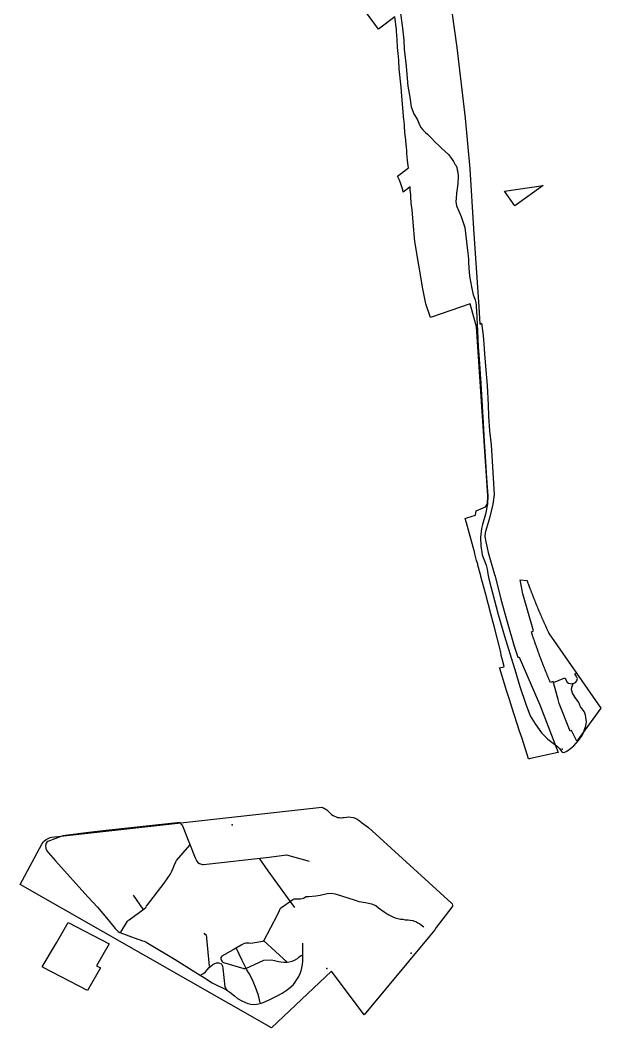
# Model space of a CAD drawing. Header units: inches. Extents: x 11269096 to 11303252, y 3653903 to 3686752.
# Drawn here: x 11289533 to 11292282, y 3670481 to 3675254 of the extents above; entities that cross this region are included whole.
import ezdxf

# ---------------------------------------------------------------- set-up
doc = ezdxf.new("R2010")
doc.units = ezdxf.units.IN
doc.header["$MEASUREMENT"] = 0
for name, color, linetype in [('Park', 105, 'Continuous'), ('RecreationAccess', 231, 'Continuous'), ('Trail', 202, 'Continuous')]:
    doc.layers.add(name, color=color, linetype=linetype)

msp = doc.modelspace()

# ---------------------------------------------------------------- linework, layer by layer
at = {"layer": 'Park'}
msp.add_lwpolyline([(11291554, 3675453.1), (11291600.9, 3675125.5), (11291640.5, 3674789.4), (11291661.5, 3674550.8), (11291678.8, 3674265.3), (11291704.8, 3673897), (11291709.8, 3673814.3), (11291716.6, 3673819.2), (11291724.9, 3673760.5), (11291728.1, 3673721.8), (11291730.6, 3673674.4), (11291735.7, 3673615.5), (11291743.3, 3673523.7), (11291748.4, 3673433.1), (11291750.9, 3673378.6), (11291755.3, 3673308.4), (11291762.9, 3673242.5), (11291776.9, 3673007), (11291771.5, 3672962.6), (11291754.2, 3672895.9), (11291740.6, 3672847.7), (11291734.4, 3672825.4), (11291733.2, 3672809.3), (11291738.1, 3672783.4), (11291744.2, 3672754.5), (11291749, 3672732.7), (11291778.7, 3672628.3), (11291781, 3672620.2), (11291809, 3672511.7), (11291839, 3672404.2), (11291872, 3672289.7), (11291889, 3672236.4), (11291895.8, 3672237.7), (11291992.9, 3672012), (11292080.8, 3671785.7), (11291949, 3671757.2), (11291944.5, 3671756.3), (11291940, 3671755.4), (11291909, 3671851.2), (11291897, 3671887.2), (11291861, 3672000.7), (11291849, 3672036.2), (11291836.1, 3672078.5), (11291831, 3672095.2), (11291804.2, 3672183.2), (11291803, 3672187.2), (11291823, 3672190.9), (11291824, 3672192.7), (11291814.8, 3672229.2), (11291810.8, 3672245.3), (11291808, 3672261.4), (11291807, 3672266.3), (11291806, 3672271.2), (11291793.7, 3672317.4), (11291793, 3672320.2), (11291778.5, 3672378.6), (11291777, 3672384.4), (11291761, 3672442.2), (11291737, 3672534.2), (11291714, 3672619.7), (11291713.2, 3672622.6), (11291700, 3672672.4), (11291699, 3672677.9), (11291694, 3672694.7), (11291686, 3672726.2), (11291684, 3672737.7), (11291683, 3672741.3), (11291678, 3672758.2), (11291645.8, 3672874.1), (11291640.5, 3672893.4), (11291647.9, 3672897.1), (11291688.7, 3672909.5), (11291692.4, 3672930.5), (11291735.7, 3672949), (11291745.8, 3672963.5), (11291746.3, 3673002), (11291692.8, 3673802.1), (11291662.7, 3673910.6), (11291475.1, 3673846.3), (11291454.3, 3673911.4), (11291439, 3673981), (11291401.5, 3674205.9), (11291393.4, 3674297.3), (11291388.4, 3674355.4), (11291384.6, 3674388), (11291384, 3674394.2), (11291383, 3674411.7), (11291382, 3674429.2), (11291380, 3674449.7), (11291379, 3674464.2), (11291346, 3674438.9), (11291344, 3674451.4), (11291333.2, 3674483.5), (11291327.3, 3674499.3), (11291320, 3674515.4), (11291370.9, 3674554.4), (11291369, 3674576.7), (11291367, 3674591.4), (11291364.3, 3674622.4), (11291363, 3674637.2), (11291362, 3674653.2), (11291359, 3674680.9), (11291358.5, 3674689.2), (11291358, 3674697.4), (11291354.7, 3674723.3), (11291354, 3674729.2), (11291353.7, 3674733.1), (11291353, 3674741.8), (11291352, 3674754.4), (11291350.5, 3674775.5), (11291350, 3674782.2), (11291340.7, 3674894.3), (11291337.1, 3674937.5), (11291328, 3675023.4), (11291328, 3675029.2), (11291325.6, 3675058.5), (11291325, 3675065.4), (11291323, 3675096.2), (11291320, 3675124.7), (11291319, 3675137.8), (11291318, 3675150.9), (11291317.7, 3675156.3), (11291316, 3675187.7), (11291315.1, 3675195.1), (11291314.1, 3675210.1), (11291307, 3675269.9), (11291228.8, 3675212.2), (11290998.3, 3675529.7)], dxfattribs=at)
for points in [[(11291826.5, 3674443.8), (11292009.6, 3674470.9), (11291874.1, 3674375.2)], [(11292168.5, 3671840), (11292142.8, 3671889.8), (11292137.5, 3671886.3), (11292084.5, 3672017.3), (11292080.1, 3672036.6), (11292055.8, 3672122.5), (11292043, 3672117.6), (11292042, 3672120), (11292040.9, 3672122.4), (11292039.9, 3672124.8), (11292038.9, 3672127.3), (11292037.9, 3672129.7), (11292036.8, 3672132.1), (11292035.8, 3672134.6), (11292034.8, 3672137), (11292033.8, 3672139.5), (11292032.8, 3672141.9), (11292031.7, 3672144.3), (11292030.7, 3672146.8), (11292029.7, 3672149.2), (11292028.7, 3672151.6), (11292027.7, 3672154.1), (11292026.7, 3672156.5), (11292025.7, 3672159), (11292024.7, 3672161.4), (11292023.7, 3672163.9), (11292022.7, 3672166.3), (11292021.7, 3672168.8), (11292020.8, 3672171.2), (11292019.8, 3672173.7), (11292018.8, 3672176.1), (11292017.8, 3672178.6), (11292016.8, 3672181), (11292015.9, 3672183.5), (11292014.9, 3672185.9), (11292013.9, 3672188.4), (11292012.9, 3672190.8), (11292012, 3672193.3), (11292011, 3672195.8), (11292010, 3672198.2), (11292009.1, 3672200.7), (11292008.1, 3672203.1), (11292007.2, 3672205.6), (11292006.2, 3672208.1), (11292005.3, 3672210.5), (11292004.3, 3672213), (11292003.4, 3672215.4), (11292002.4, 3672217.9), (11292001.5, 3672220.4), (11292000.5, 3672222.8), (11291999.6, 3672225.3), (11291998.7, 3672227.8), (11291997.7, 3672230.3), (11291996.8, 3672232.7), (11291995.9, 3672235.2), (11291995, 3672237.7), (11291994, 3672240.1), (11291993.1, 3672242.6), (11291992.2, 3672245.1), (11291991.3, 3672247.6), (11291990.4, 3672250), (11291989.5, 3672252.5), (11291988.5, 3672255), (11291987.6, 3672257.5), (11291986.7, 3672260), (11291985.8, 3672262.4), (11291984.9, 3672264.9), (11291984, 3672267.4), (11291983.1, 3672269.9), (11291982.2, 3672272.4), (11291981.4, 3672274.9), (11291980.5, 3672277.4), (11291979.6, 3672279.8), (11291978.7, 3672282.3), (11291977.8, 3672284.8), (11291976.9, 3672287.3), (11291976.1, 3672289.8), (11291975.2, 3672292.3), (11291974.3, 3672294.8), (11291973.4, 3672297.3), (11291972.6, 3672299.8), (11291971.7, 3672302.3), (11291970.8, 3672304.8), (11291970, 3672307.2), (11291969.1, 3672309.7), (11291968.3, 3672312.2), (11291967.4, 3672314.7), (11291966.6, 3672317.2), (11291965.7, 3672319.7), (11291964.9, 3672322.2), (11291964, 3672324.7), (11291963.2, 3672327.2), (11291962.3, 3672329.8), (11291961.5, 3672332.3), (11291960.7, 3672334.8), (11291959.8, 3672337.3), (11291959, 3672339.8), (11291958.2, 3672342.3), (11291957.3, 3672344.8), (11291956.5, 3672347.3), (11291955.7, 3672349.8), (11291954.9, 3672352.3), (11291954.1, 3672354.8), (11291953.2, 3672357.3), (11291964, 3672362.1), (11291913.1, 3672537), (11291900.6, 3672603.5), (11291932.7, 3672599.9), (11291933.6, 3672597.5), (11291934.5, 3672595), (11291935.3, 3672592.5), (11291936.2, 3672590), (11291937.1, 3672587.6), (11291938, 3672585.1), (11291939, 3672582.6), (11291939.9, 3672580.2), (11291940.8, 3672577.7), (11291941.7, 3672575.2), (11291942.6, 3672572.8), (11291943.5, 3672570.3), (11291944.4, 3672567.8), (11291945.3, 3672565.4), (11291946.3, 3672562.9), (11291947.2, 3672560.4), (11291948.1, 3672558), (11291949.1, 3672555.5), (11291950, 3672553.1), (11291950.9, 3672550.6), (11291951.9, 3672548.1), (11291952.8, 3672545.7), (11291953.7, 3672543.2), (11291954.7, 3672540.8), (11291955.6, 3672538.3), (11291956.6, 3672535.9), (11291957.5, 3672533.4), (11291958.5, 3672531), (11291959.4, 3672528.5), (11291960.4, 3672526.1), (11291961.3, 3672523.6), (11291962.3, 3672521.2), (11291963.3, 3672518.7), (11291964.2, 3672516.3), (11291965.2, 3672513.8), (11291966.2, 3672511.4), (11291967.2, 3672508.9), (11291968.1, 3672506.5), (11291969.1, 3672504.1), (11291970.1, 3672501.6), (11291971.1, 3672499.2), (11291972.1, 3672496.7), (11291973, 3672494.3), (11291974, 3672491.9), (11291975, 3672489.4), (11291976, 3672487), (11291977, 3672484.6), (11291978, 3672482.1), (11291979, 3672479.7), (11291980, 3672477.3), (11291981, 3672474.8), (11291982, 3672472.4), (11291983, 3672470), (11291984.1, 3672467.5), (11291985.1, 3672465.1), (11291986.1, 3672462.7), (11291987.1, 3672460.3), (11291988.1, 3672457.8), (11291989.2, 3672455.4), (11291990.2, 3672453), (11291991.2, 3672450.6), (11291992.2, 3672448.2), (11291993.3, 3672445.7), (11291994.3, 3672443.3), (11291995.3, 3672440.9), (11291996.4, 3672438.5), (11291997.4, 3672436.1), (11291998.5, 3672433.7), (11291999.5, 3672431.3), (11292000.6, 3672428.8), (11292001.6, 3672426.4), (11292002.7, 3672424), (11292003.7, 3672421.6), (11292004.8, 3672419.2), (11292005.8, 3672416.8), (11292006.9, 3672414.4), (11292008, 3672412), (11292009, 3672409.6), (11292010.1, 3672407.2), (11292011.2, 3672404.8), (11292012.3, 3672402.4), (11292013.3, 3672400), (11292014.4, 3672397.6), (11292015.5, 3672395.2), (11292016.6, 3672392.8), (11292017.7, 3672390.4), (11292018.8, 3672388), (11292019.8, 3672385.6), (11292020.9, 3672383.2), (11292022, 3672380.8), (11292023.1, 3672378.4), (11292024.2, 3672376), (11292025.3, 3672373.6), (11292026.4, 3672371.3), (11292027.5, 3672368.9), (11292028.6, 3672366.5), (11292029.8, 3672364.1), (11292030.9, 3672361.7), (11292032, 3672359.3), (11292033.1, 3672357), (11292034.2, 3672354.6), (11292035.3, 3672352.2), (11292036.5, 3672349.8), (11292037.6, 3672347.4), (11292037.6, 3672347.4), (11292282, 3671996.2)], [(11292168.5, 3671840), (11292142.8, 3671889.8), (11292137.5, 3671886.3), (11292084.5, 3672017.3), (11292080.1, 3672036.6), (11292057.2, 3672117.7), (11292112.3, 3672139.5), (11292122.4, 3672119), (11292128.4, 3672114.5), (11292136.1, 3672111.7), (11292143.3, 3672111.3), (11292153, 3672112.5), (11292161.9, 3672117), (11292168.7, 3672125.4), (11292171.1, 3672136.3), (11292167.5, 3672146.3), (11292159.6, 3672157.5), (11292167.3, 3672161), (11292282, 3671996.2)], [(11289761, 3670980), (11289954, 3670879), (11289894, 3670775.5), (11289913, 3670765), (11289852, 3670658), (11289642, 3670768), (11289638, 3670770.3), (11289701, 3670876.5), (11289705, 3670883.3)]]:
    msp.add_lwpolyline(points, close=True, dxfattribs=at)
msp.add_lwpolyline([(11291051.6, 3671476.6), (11291052.1, 3671476.6, 0.053162), (11291067.7, 3671478.2, -0.241266), (11291145.7, 3671457.4), (11291149.4, 3671454), (11291182.3, 3671430.5), (11291574.7, 3671072.7, -0.388607), (11291576.6, 3671052.6), (11291503, 3670956, -0.010543), (11291472.3, 3670917.4), (11291161.2, 3670542.7), (11291007.3, 3670750.6), (11290723.7, 3670481.4), (11289533.2, 3671160.7), (11289635.8, 3671351.8, -0.246541), (11289683.2, 3671383.8), (11290961.7, 3671526.6, -0.027422), (11290970.6, 3671522.6, -0.093348), (11290996.2, 3671502.2, 0.215707)], format="xyb", close=True, dxfattribs=at)
at = {"layer": 'RecreationAccess'}
for p in [(11292099.1, 3671801.6), (11290536.2, 3671443.5), (11291383.8, 3670834.7), (11290984.6, 3670762.9)]:
    msp.add_point(p, dxfattribs=at)
at = {"layer": 'Trail'}
msp.add_line((11290115.5, 3671043.7), (11290069.5, 3671109.8), dxfattribs=at)
for points in [[(11291332.8, 3675298.4), (11291343.4, 3675216.1), (11291349.3, 3675160.1), (11291351.6, 3675116.9), (11291361, 3675035.7), (11291365.9, 3674978.3), (11291368.5, 3674942.2), (11291378.2, 3674889.7), (11291384.2, 3674844.4), (11291396.8, 3674810.6), (11291413.6, 3674782.6), (11291423.4, 3674759), (11291431.4, 3674744.5), (11291439.2, 3674734.4), (11291451.3, 3674722.5), (11291460.9, 3674714.3), (11291479, 3674696.3), (11291499.3, 3674674.3), (11291514.5, 3674660.8), (11291529.6, 3674646.3), (11291545.5, 3674632.1), (11291560.3, 3674617.5), (11291570.7, 3674604.7), (11291578.7, 3674594.9), (11291585.1, 3674584.7), (11291590.9, 3674571.6), (11291594.8, 3674566.8), (11291600, 3674556.7), (11291601.8, 3674544.7), (11291605.5, 3674533.7), (11291606.2, 3674513.1), (11291604.3, 3674479.7), (11291598.1, 3674434.8), (11291596.6, 3674409), (11291595.5, 3674395.8), (11291599.5, 3674374.5), (11291621.6, 3674324.1), (11291637.5, 3674272.5), (11291651.5, 3674163.4), (11291653.9, 3674137.7), (11291654.9, 3674120.3), (11291655.4, 3674107.5), (11291657.9, 3674080.6), (11291661, 3674041.8), (11291669, 3673991.5), (11291677.9, 3673954.1), (11291687, 3673929.5), (11291689.7, 3673916.7), (11291691.3, 3673903.8), (11291691.1, 3673895.2), (11291693.5, 3673876.8), (11291698.8, 3673782.7), (11291702, 3673707.7), (11291703.8, 3673671.1), (11291708.7, 3673603.1), (11291713.2, 3673532.9), (11291720.1, 3673426.5), (11291724.2, 3673346.5), (11291729.3, 3673257.4), (11291732.7, 3673212.3), (11291737.2, 3673134.8), (11291741.9, 3673062.8), (11291746.3, 3673001.3), (11291745.8, 3672962.8), (11291736, 3672914.2), (11291721.9, 3672866.3), (11291717.4, 3672846.5), (11291712.7, 3672804), (11291713.3, 3672764.9), (11291720.8, 3672721.4), (11291738.8, 3672673.1), (11291744.4, 3672653.7), (11291747, 3672632.1), (11291752.4, 3672607.8), (11291796.3, 3672438.8), (11291826.6, 3672336.2), (11291856.8, 3672233.9), (11291874.5, 3672179.4), (11291898.6, 3672098.9), (11291926.4, 3672015.1), (11291947.7, 3671958.6), (11291971.1, 3671921), (11292000.7, 3671878.8), (11292031.6, 3671848.9), (11292076.9, 3671813.7), (11292086.8, 3671804.5), (11292091.5, 3671796.7), (11292099.1, 3671786.7), (11292108.4, 3671786.1), (11292120.4, 3671792.5), (11292139.1, 3671804.9), (11292153.5, 3671817.8), (11292176.6, 3671843), (11292191.1, 3671862.1), (11292199.5, 3671878.9), (11292204.2, 3671894.7), (11292211.2, 3671912.1), (11292213.7, 3671931), (11292210.8, 3671951.1), (11292209.2, 3671963.3), (11292203.1, 3671979), (11292193.3, 3671992.3), (11292186.3, 3672002.5), (11292181, 3672014.2), (11292178.5, 3672022.4), (11292160.5, 3672046.2), (11292147.2, 3672067.2), (11292143.3, 3672083.7), (11292144.6, 3672095.8), (11292147.9, 3672103.6), (11292149, 3672107.7), (11292149.4, 3672111.7), (11292149.3, 3672114.1)], [(11290290.5, 3671454.4), (11289940.8, 3671415.9), (11289859, 3671407.2), (11289746.2, 3671393.1), (11289737.5, 3671391.3), (11289730.6, 3671389.8), (11289664.8, 3671364.5), (11289659.3, 3671360.6), (11289656.3, 3671356.4), (11289655.3, 3671353.5), (11289654.2, 3671350.7), (11289653.3, 3671342.8), (11289654.2, 3671334.1), (11289655, 3671330.8), (11289655.7, 3671327.5), (11289659.3, 3671320.6), (11289667.2, 3671311), (11289699.9, 3671272.8), (11289854.2, 3671102.6), (11289899.9, 3671053.3), (11289949.2, 3670992.8), (11289982.3, 3670952), (11289990.1, 3670944.1), (11289997.9, 3670937.5), (11290005.4, 3670932.7), (11290090.2, 3670901.4), (11290101.7, 3670898.4), (11290111.6, 3670893.3), (11290120.6, 3670891.5), (11290124.1, 3670890), (11290127.5, 3670888.5), (11290138.3, 3670882.8), (11290267.3, 3670805.5), (11290364.2, 3670744.2), (11290384.8, 3670731.6)], [(11290290.8, 3671450.8), (11290297.4, 3671443.9), (11290301.6, 3671437.6), (11290361.5, 3671287.2), (11290366.3, 3671277.6), (11290368.1, 3671274.3), (11290369.9, 3671271), (11290375, 3671265.3), (11290382.5, 3671259.9), (11290392.4, 3671256.6), (11290396.8, 3671255.8), (11290401.2, 3671255), (11290711.2, 3671290.5), (11290794.2, 3671300.8), (11290901.5, 3671271.6)], [(11290009.7, 3670934.2), (11290042.1, 3670985.9), (11290045.7, 3670990.7), (11290049.3, 3670993.7), (11290120.9, 3671044.9), (11290128.1, 3671052.1), (11290131.7, 3671057.2), (11290215.6, 3671167.2), (11290232.5, 3671191.3), (11290242.7, 3671208.4), (11290250.5, 3671223.2), (11290258, 3671237.6), (11290262.8, 3671251.1), (11290270.1, 3671267.4), (11290273.1, 3671274.6), (11290336.2, 3671346.5)], [(11290833.2, 3671051.2), (11290810.9, 3671082), (11290707.3, 3671225), (11290668.5, 3671282.1)], [(11290687.4, 3670894.2), (11290753.3, 3671019.8), (11290760.9, 3671037.7), (11290765.9, 3671048.8), (11290823.3, 3671089.4), (11290830.5, 3671091.8), (11290835.7, 3671092.7), (11290842.6, 3671092.1), (11290852.5, 3671091.8), (11290860.9, 3671092.1), (11290874.4, 3671096.3), (11290887.4, 3671103.8), (11290900.3, 3671104.1), (11290933.1, 3671107.4), (11290952.9, 3671110.1), (11290986, 3671117), (11291006.7, 3671119.4), (11291024.2, 3671116.4), (11291119.2, 3671086.1), (11291136.9, 3671080.3), (11291168.5, 3671074.6), (11291195.9, 3671068.6), (11291216.3, 3671061.1), (11291230.2, 3671050), (11291256.3, 3671031.3), (11291270.5, 3671020.8), (11291278.9, 3671016.9), (11291287.3, 3671011.8), (11291297.2, 3671007.9), (11291308.3, 3671003.1), (11291320.7, 3670999.2), (11291333, 3670996.8), (11291344.4, 3670996.2), (11291355.8, 3670993.7), (11291370, 3670992.5), (11291379.9, 3670991.6), (11291391.6, 3670990.1), (11291398.8, 3670987.1), (11291405.5, 3670984.4), (11291415.1, 3670979), (11291424.7, 3670973.6), (11291432.8, 3670968.5), (11291444.3, 3670960.1)], [(11290428.8, 3670773.3), (11290417.4, 3670905.9), (11290416.2, 3670911.7), (11290414.7, 3670916.2), (11290413.2, 3670921), (11290408.1, 3670925.8), (11290404.2, 3670929.1)], [(11290797.2, 3670792.9), (11290687.1, 3670893.6), (11290682.6, 3670890.6), (11290635.4, 3670881.9), (11290624.9, 3670881.6), (11290616.1, 3670882.5), (11290600.8, 3670882.8), (11290593.6, 3670880.7), (11290579.5, 3670872.9), (11290541.6, 3670851.5), (11290488.1, 3670820.5), (11290483.2, 3670814.8), (11290483.5, 3670808.2), (11290486.2, 3670800.7), (11290489.9, 3670795.6), (11290492, 3670793.2), (11290496.2, 3670791.1), (11290592.1, 3670762.8), (11290601.4, 3670762.8), (11290686.2, 3670801.9), (11290724.7, 3670803.7), (11290756.9, 3670795.9), (11290767.7, 3670794.7), (11290780.6, 3670792.3), (11290797.2, 3670792.9), (11290807.4, 3670794.1), (11290820.6, 3670798), (11290832.3, 3670801.9), (11290845.3, 3670810.3), (11290854.6, 3670817.2), (11290860.9, 3670821.8), (11290865.4, 3670824.8), (11290867.5, 3670826.3)], [(11290510.9, 3670659.1), (11290526.5, 3670650.1), (11290547.3, 3670633.2), (11290562.6, 3670620), (11290582.8, 3670608.6), (11290610.4, 3670596.2), (11290618.1, 3670594.7), (11290625.8, 3670593.2), (11290642.3, 3670592.6), (11290651.6, 3670593.7), (11290660.9, 3670594.7), (11290676, 3670598.9), (11290691, 3670605.3), (11290715.4, 3670615.8), (11290734, 3670624.5), (11290752.7, 3670634.1), (11290773.4, 3670645.2), (11290792.4, 3670657.9), (11290805.3, 3670667.2), (11290815.2, 3670676.2), (11290827.2, 3670687), (11290834.4, 3670697), (11290843.5, 3670710.2), (11290852.5, 3670724), (11290859.1, 3670738.2), (11290863.6, 3670751.1), (11290866.9, 3670764.9), (11290869, 3670781.8), (11290870.8, 3670798), (11290871.1, 3670813.9), (11290871.1, 3670851.5), (11290870.8, 3670867.8), (11290870.8, 3670882.8)], [(11290668.8, 3670599.8), (11290663.4, 3670627.8), (11290659.7, 3670639.2), (11290654, 3670657.3), (11290648, 3670673.5), (11290631.5, 3670711.7), (11290617, 3670738.2), (11290605.6, 3670755.6), (11290584.1, 3670800.3), (11290555, 3670860.6)], [(11290384.8, 3670731.6), (11290388, 3670732.6), (11290391.2, 3670733.6), (11290400.6, 3670738.8), (11290410.5, 3670746.6), (11290418.3, 3670755.9), (11290428.2, 3670766.7), (11290436.9, 3670775.1), (11290445.4, 3670781.8), (11290454.1, 3670786.6), (11290461.9, 3670788.7), (11290471.8, 3670789.3), (11290483.8, 3670786.9), (11290488.4, 3670781.8), (11290491.4, 3670773.3), (11290492.9, 3670763.4), (11290502.8, 3670676.2), (11290505.2, 3670670.2), (11290508.2, 3670664.8), (11290510.9, 3670659.1)], [(11290384.8, 3670731.6), (11290400.6, 3670721.9), (11290441.7, 3670694.9), (11290454.6, 3670688.4), (11290500.1, 3670665.4), (11290510.9, 3670659.1)]]:
    msp.add_lwpolyline(points, dxfattribs=at)

doc.saveas('drawing.dxf')
